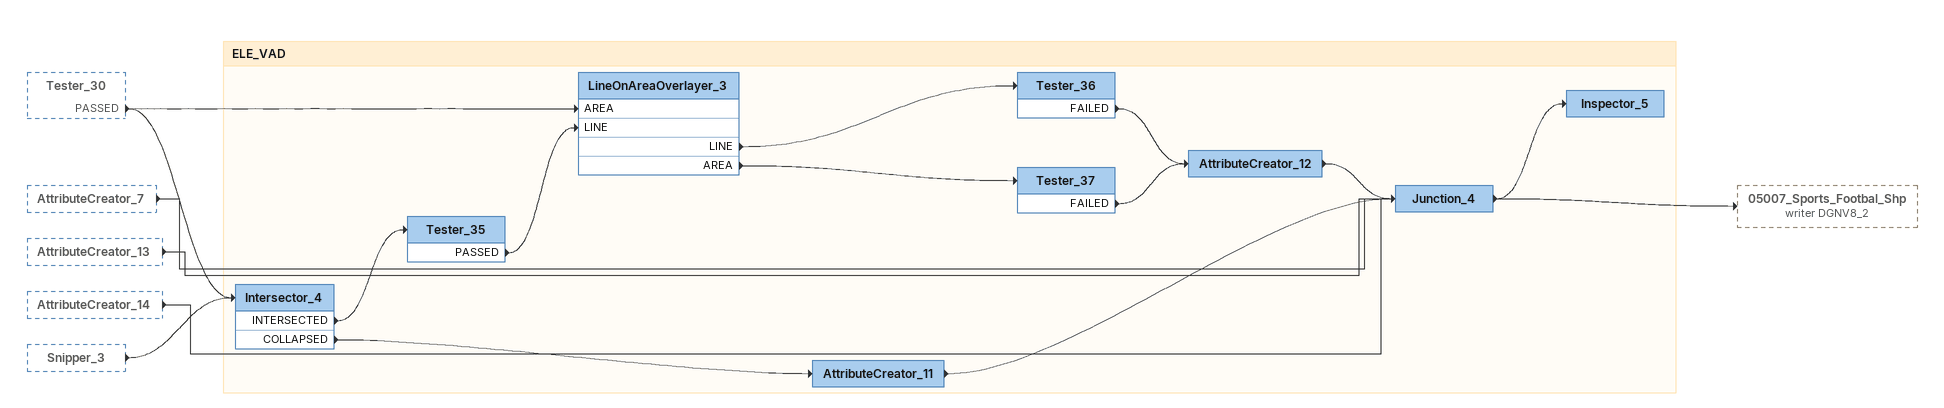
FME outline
Tester_30 [outside]
    PASSED -> LineOnAreaOverlayer_3 [AREA]
    PASSED -> Intersector_4
AttributeCreator_7 [outside]
    -> Junction_4
AttributeCreator_13 [outside]
    -> Junction_4
AttributeCreator_14 [outside]
    -> Junction_4
Snipper_3 [outside]
    -> Intersector_4

Bookmark: ELE_VAD
Intersector_4
    INTERSECTED -> Tester_35
    COLLAPSED -> AttributeCreator_11
Tester_35
    PASSED -> LineOnAreaOverlayer_3 [LINE]
LineOnAreaOverlayer_3
    LINE -> Tester_36
    AREA -> Tester_37
Tester_36
    FAILED -> AttributeCreator_12
Tester_37
    FAILED -> AttributeCreator_12
AttributeCreator_12
    -> Junction_4
AttributeCreator_11
    -> Junction_4
Junction_4
    -> Inspector_5
    -> 05007_Sports_Footbal_Shp (writer DGNV8_2)
Inspector_5
